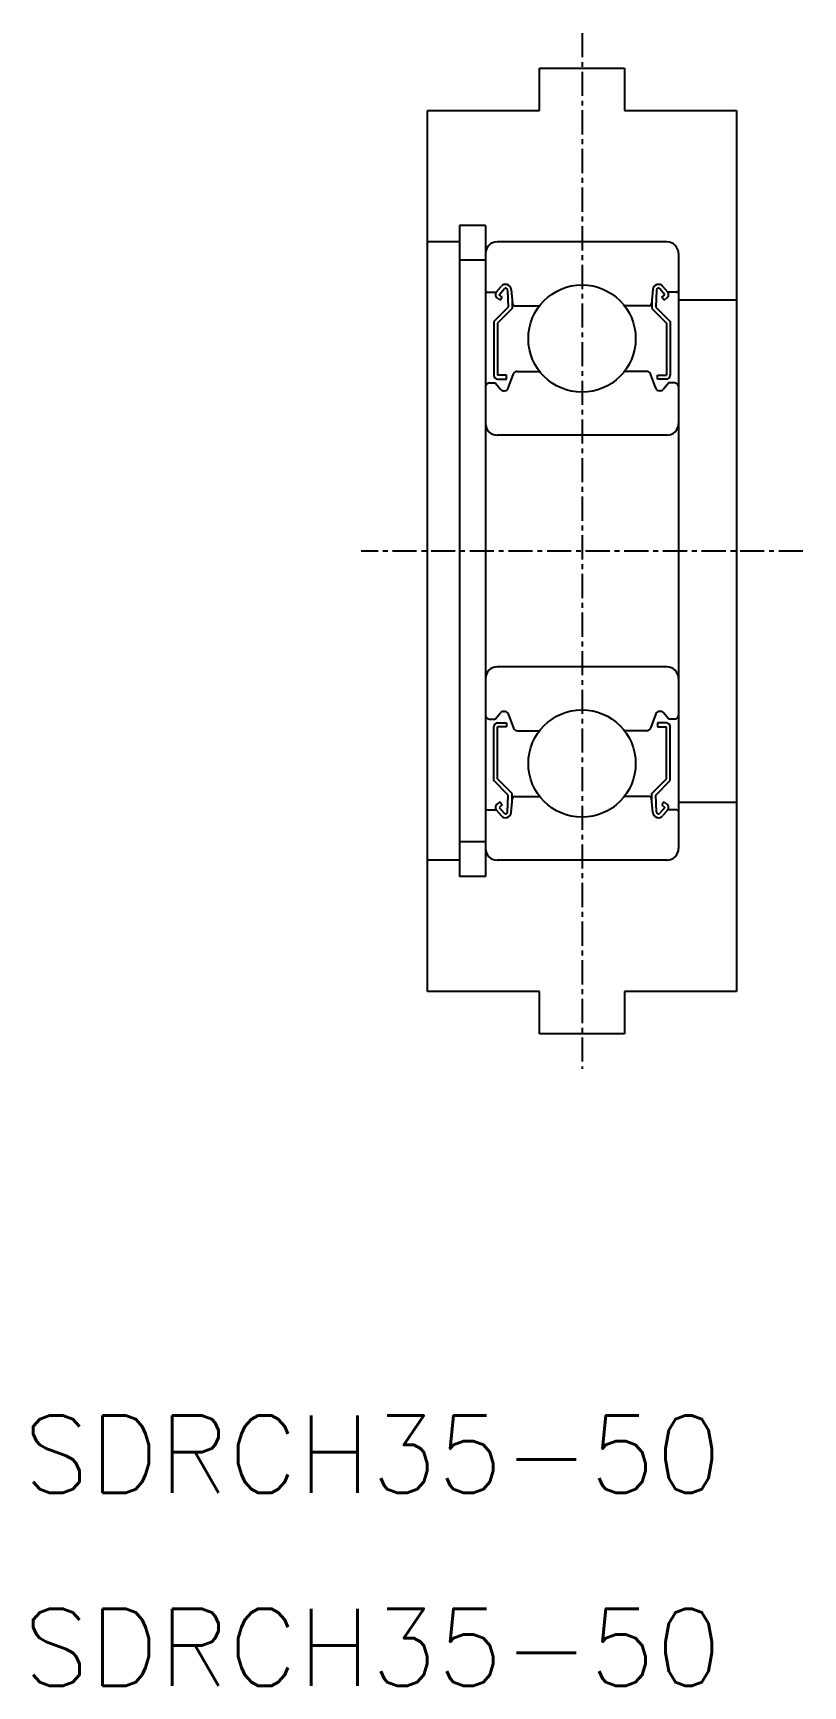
# Model space of a CAD drawing. Extents: x 0.5 to 40.4, y 0 to 85.6.
import ezdxf

# ---------------------------------------------------------------- set-up
doc = ezdxf.new("R2010")
doc.units = 0
doc.linetypes.add('CENTER', pattern=[2, 1.25, -0.25, 0.25, -0.25])
doc.layers.get('0').update_dxf_attribs({"linetype": 'CONTINUOUS'})
doc.layers.add('CENTER', color=1, linetype='CENTER')
doc.styles.get("Standard").update_dxf_attribs({"font": 'txt', "bigfont": 'BIGFONT'})

msp = doc.modelspace()

# ---------------------------------------------------------------- linework, layer by layer
at = {"color": 7, "linetype": 'CONTINUOUS'}
for p, q in [((26.737, 81.554, 28.578), (26.737, 83.754, 28.578)), ((26.737, 83.754, 28.578), (31.137, 83.754, 28.578)), ((31.137, 83.754, 28.578), (31.137, 81.554, 28.578)), ((20.937, 81.554, 28.578), (26.737, 81.554, 28.578)), ((20.937, 35.954, 28.578), (20.937, 81.554, 28.578)), ((31.137, 81.554, 28.578), (36.937, 81.554, 28.578)), ((36.937, 81.554, 28.578), (36.937, 35.954, 28.578)), ((22.587, 75.604), (22.587, 41.904)), ((23.937, 75.604), (22.587, 75.604)), ((23.937, 75.604), (23.937, 41.904)), ((22.587, 74.754), (20.937, 74.754)), ((33.337, 74.754), (24.537, 74.754)), ((23.937, 73.804), (22.587, 73.804)), ((23.937, 74.154), (23.937, 43.354)), ((33.937, 74.154), (33.937, 43.354)), ((24.037, 72.154), (24.497, 72.154)), ((24.497, 72.154), (24.747, 72.452)), ((24.65, 72.025), (24.9, 72.324)), ((24.803, 71.897), (24.65, 72.025)), ((24.675, 71.744), (24.803, 71.897)), ((25.077, 72.264), (25.12, 71.387)), ((25.275, 72.285), (25.34, 71.546)), ((32.599, 72.285), (32.534, 71.546)), ((32.797, 72.264), (32.754, 71.387)), ((33.224, 72.025), (32.974, 72.324)), ((33.071, 71.897), (33.224, 72.025)), ((33.199, 71.744), (33.071, 71.897)), ((33.377, 72.154), (33.127, 72.452)), ((33.837, 72.154), (33.377, 72.154)), ((25.12, 71.387), (24.37, 70.637)), ((24.675, 71.744), (24.522, 71.872)), ((25.32, 71.304), (24.57, 70.554)), ((25.32, 71.774), (25.32, 71.304)), ((25.44, 71.454), (26.74, 71.454)), ((32.434, 71.454), (31.134, 71.454)), ((32.554, 71.774), (32.554, 71.304)), ((32.554, 71.304), (33.304, 70.554)), ((32.754, 71.387), (33.504, 70.637)), ((33.199, 71.744), (33.352, 71.872)), ((33.937, 71.754), (36.937, 71.754)), ((24.37, 70.637), (24.37, 67.854)), ((24.57, 70.554), (24.57, 67.854)), ((33.304, 70.554), (33.304, 67.854)), ((33.504, 70.637), (33.504, 67.854)), ((25.02, 67.854), (24.57, 67.854)), ((24.57, 67.654), (25.02, 67.654)), ((25.02, 67.654), (25.02, 67.854)), ((25.119, 67.186), (25.387, 67.923)), ((25.575, 68.054), (26.74, 68.054)), ((32.299, 68.054), (31.134, 68.054)), ((32.755, 67.186), (32.487, 67.923)), ((32.854, 67.654), (32.854, 67.854)), ((32.854, 67.854), (33.304, 67.854)), ((33.304, 67.654), (32.854, 67.654)), ((24.137, 67.454), (24.437, 67.454)), ((24.437, 67.454), (24.713, 67.126)), ((24.866, 67.054), (24.931, 67.054)), ((33.008, 67.054), (32.943, 67.054)), ((33.437, 67.454), (33.161, 67.126)), ((33.737, 67.454), (33.437, 67.454)), ((33.337, 64.754), (24.537, 64.754)), ((33.337, 52.754), (24.537, 52.754)), ((24.137, 50.054), (24.437, 50.054)), ((24.37, 46.871), (24.37, 49.654)), ((24.437, 50.054), (24.713, 50.383)), ((24.57, 49.854), (25.02, 49.854)), ((25.02, 49.654), (24.57, 49.654)), ((24.57, 46.954), (24.57, 49.654)), ((24.866, 50.454), (24.931, 50.454)), ((25.02, 49.854), (25.02, 49.654)), ((25.119, 50.323), (25.387, 49.586)), ((32.755, 50.323), (32.487, 49.586)), ((33.304, 49.854), (32.854, 49.854)), ((32.854, 49.854), (32.854, 49.654)), ((32.854, 49.654), (33.304, 49.654)), ((33.008, 50.454), (32.943, 50.454)), ((33.437, 50.054), (33.161, 50.383)), ((33.304, 46.954), (33.304, 49.654)), ((33.737, 50.054), (33.437, 50.054)), ((33.504, 46.871), (33.504, 49.654)), ((25.575, 49.454), (26.74, 49.454)), ((32.299, 49.454), (31.134, 49.454)), ((25.12, 46.121), (24.37, 46.871)), ((25.32, 46.204), (24.57, 46.954)), ((32.554, 46.204), (33.304, 46.954)), ((32.754, 46.121), (33.504, 46.871)), ((24.037, 45.354), (24.497, 45.354)), ((24.497, 45.354), (24.747, 45.057)), ((24.675, 45.764), (24.522, 45.636)), ((24.803, 45.611), (24.65, 45.483)), ((24.65, 45.483), (24.9, 45.185)), ((24.675, 45.764), (24.803, 45.611)), ((25.077, 45.244), (25.12, 46.121)), ((25.275, 45.224), (25.34, 45.963)), ((25.32, 45.734), (25.32, 46.204)), ((25.44, 46.054), (26.74, 46.054)), ((32.434, 46.054), (31.134, 46.054)), ((32.599, 45.224), (32.534, 45.963)), ((32.554, 45.734), (32.554, 46.204)), ((32.797, 45.244), (32.754, 46.121)), ((33.224, 45.483), (32.974, 45.185)), ((33.199, 45.764), (33.071, 45.611)), ((33.071, 45.611), (33.224, 45.483)), ((33.377, 45.354), (33.127, 45.057)), ((33.199, 45.764), (33.352, 45.636)), ((33.837, 45.354), (33.377, 45.354)), ((33.937, 45.754, 28.578), (36.937, 45.754, 28.578)), ((23.937, 43.704), (22.587, 43.704)), ((22.587, 42.754), (20.937, 42.754)), ((33.337, 42.754), (24.537, 42.754)), ((28.937, 42.754), (28.937, 42.754)), ((30.937, 42.754), (30.937, 42.754)), ((23.937, 41.904), (22.587, 41.904)), ((26.737, 35.954, 28.578), (20.937, 35.954, 28.578)), ((26.737, 33.754, 28.578), (26.737, 35.954, 28.578)), ((36.937, 35.954, 28.578), (31.137, 35.954, 28.578)), ((31.137, 35.954, 28.578), (31.137, 33.754, 28.578)), ((31.137, 33.754, 28.578), (26.737, 33.754, 28.578))]:
    msp.add_line(p, q, dxfattribs=at)
for centre in [(28.937, 69.754), (28.937, 69.754), (28.937, 47.754), (28.937, 47.754)]:
    msp.add_circle(centre, 2.778, dxfattribs=at)
for centre, radius, start, end in [((24.537, 74.154), 0.6, 90, 180), ((33.337, 74.154), 0.6, 0, 90), ((24.037, 72.254), 0.1, 180, 270), ((24.65, 72.026), 0.2, 140.00119, 230.08703), ((24.976, 72.259), 0.3, 4.99683, 140.00119), ((24.977, 72.259), 0.1, 2.81979, 140.00022), ((32.897, 72.259), 0.3, 39.99881, 175.00317), ((32.897, 72.259), 0.1, 39.99978, 177.18021), ((33.224, 72.026), 0.2, 309.91297, 39.99881), ((33.837, 72.254), 0.1, 270, 0), ((25.44, 71.554), 0.1, 184.99683, 270), ((32.434, 71.554), 0.1, 270, 355.00317), ((24.57, 67.854), 0.2, 180, 270), ((25.575, 67.854), 0.2, 90, 159.99165), ((32.299, 67.854), 0.2, 20.00835, 90), ((33.304, 67.854), 0.2, 270, 0), ((24.137, 67.254), 0.2, 90, 180), ((24.866, 67.254), 0.2, 219.9952, 270), ((24.931, 67.254), 0.2, 270, 339.99165), ((32.943, 67.254), 0.2, 200.00835, 270), ((33.008, 67.254), 0.2, 270, 320.0048), ((33.737, 67.254), 0.2, 0, 90), ((24.537, 65.354), 0.6, 180, 270), ((33.337, 65.354), 0.6, 270, 0), ((24.537, 52.154), 0.6, 90, 180), ((33.337, 52.154), 0.6, 0, 90), ((24.137, 50.254), 0.2, 180, 270), ((24.57, 49.654), 0.2, 90, 180), ((24.866, 50.254), 0.2, 90, 140.0048), ((24.931, 50.254), 0.2, 20.00835, 90), ((32.943, 50.254), 0.2, 90, 159.99165), ((33.008, 50.254), 0.2, 39.9952, 90), ((33.304, 49.654), 0.2, 0, 90), ((33.737, 50.254), 0.2, 270, 0), ((25.575, 49.654), 0.2, 200.00835, 270), ((32.299, 49.654), 0.2, 270, 339.99165), ((24.037, 45.254), 0.1, 90, 180), ((24.65, 45.483), 0.2, 129.91297, 219.99881), ((25.44, 45.954), 0.1, 90, 175.00317), ((32.434, 45.954), 0.1, 4.99683, 90), ((33.224, 45.483), 0.2, 320.00119, 50.08703), ((33.837, 45.254), 0.1, 0, 90), ((24.976, 45.25), 0.3, 219.99881, 355.00317), ((24.977, 45.249), 0.1, 219.99978, 357.18021), ((32.897, 45.25), 0.3, 184.99683, 320.00119), ((32.897, 45.249), 0.1, 182.81979, 320.00022), ((24.537, 43.354), 0.6, 180, 270), ((33.337, 43.354), 0.6, 270, 0)]:
    msp.add_arc(centre, radius, start, end, dxfattribs=at)
at = {"layer": 'CENTER', "color": 1, "linetype": 'CENTER'}
for p, q in [((28.937, 85.569), (28.937, 31.94)), ((40.376, 58.754, 28.578), (17.498, 58.754, 28.578))]:
    msp.add_line(p, q, dxfattribs=at)

# ---------------------------------------------------------------- texts
at = {"color": 7, "linetype": 'CONTINUOUS'}
for p in [(0, 10), (0, 0)]:
    msp.add_text('SDRCH35-50', height=4, dxfattribs=at).set_placement(p)

doc.saveas('drawing.dxf')
